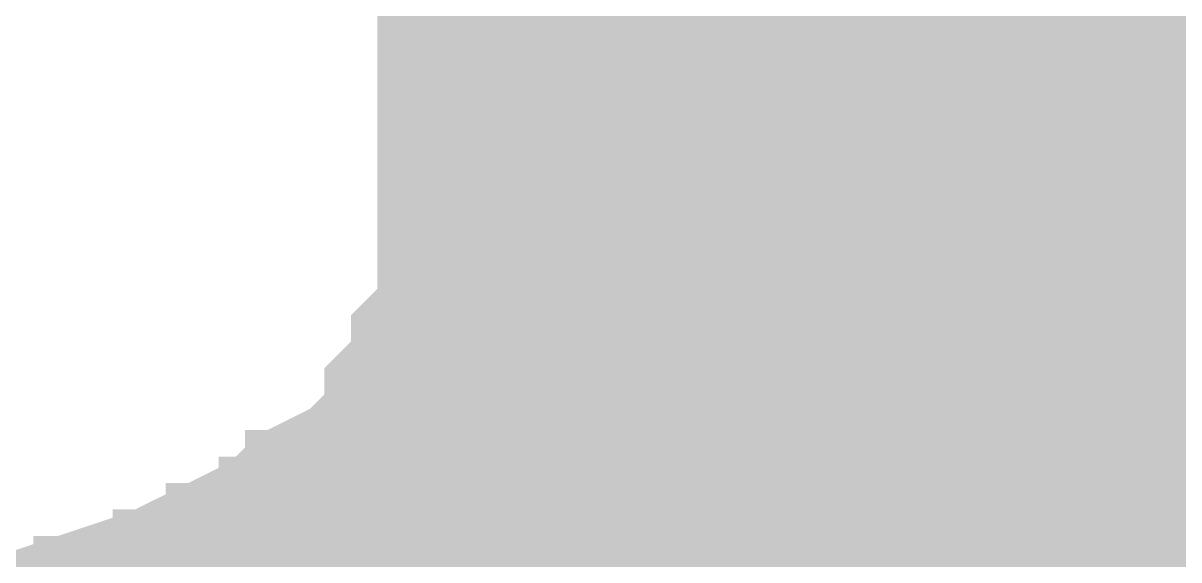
# Model space of a CAD drawing. Extents: x -0.1 to 65.1, y -1.2 to 30.1.
# Drawn here: x 27.1096 to 27.6088, y 5.3763 to 5.6083 of the extents above; entities that cross this region are included whole.
import ezdxf

# ---------------------------------------------------------------- set-up
doc = ezdxf.new("R2010")
doc.units = 0
doc.header["$MEASUREMENT"] = 0
doc.layers.get('0').update_dxf_attribs({"linetype": 'CONTINUOUS'})
doc.layers.add('2D_LINE_126', color=7, linetype='CONTINUOUS')

# ---------------------------------------------------------------- blocks, each defined once
blk = doc.blocks.new('DRAWING_63')
at = {"layer": '2D_LINE_126', "const_width": 0.0254}
for points in [[(-3.07467, -2.13741), (-3.07467, -2.12598), (-3.07467, -2.11455), (-3.07467, -2.10312), (-3.07467, -2.09169), (-3.07467, -2.08026), (-3.07467, -2.06883), (-3.07467, -2.0574), (-3.07467, -2.04597), (-3.07467, -2.03454), (-3.07467, -2.02311), (-3.07467, -2.01168), (-3.07467, -2.00025), (-3.07467, -1.98882), (-3.07467, -1.97739), (-3.07467, -1.96596), (-3.07467, -1.95453), (-3.07467, -1.9431), (-3.07467, -1.93167), (-3.07467, -1.92024), (-3.07467, -1.90881), (-3.07467, -1.89738), (-3.07467, -1.88595), (-3.07467, -1.87452)], [(-3.06324, -2.13741), (-3.06324, -2.12598), (-3.06324, -2.11455), (-3.06324, -2.10312), (-3.06324, -2.09169), (-3.06324, -2.08026), (-3.06324, -2.06883), (-3.06324, -2.0574), (-3.06324, -2.04597), (-3.06324, -2.03454), (-3.06324, -2.02311), (-3.06324, -2.01168), (-3.06324, -2.00025), (-3.06324, -1.98882), (-3.06324, -1.97739), (-3.06324, -1.96596), (-3.06324, -1.95453), (-3.06324, -1.9431), (-3.06324, -1.93167), (-3.06324, -1.92024), (-3.06324, -1.90881), (-3.06324, -1.89738), (-3.06324, -1.88595), (-3.06324, -1.87452)], [(-3.05181, -2.13741), (-3.05181, -2.12598), (-3.05181, -2.11455), (-3.05181, -2.10312), (-3.05181, -2.09169), (-3.05181, -2.08026), (-3.05181, -2.06883), (-3.05181, -2.0574), (-3.05181, -2.04597), (-3.05181, -2.03454), (-3.05181, -2.02311), (-3.05181, -2.01168), (-3.05181, -2.00025), (-3.05181, -1.98882), (-3.05181, -1.97739), (-3.05181, -1.96596), (-3.05181, -1.95453), (-3.05181, -1.9431), (-3.05181, -1.93167), (-3.05181, -1.92024), (-3.05181, -1.90881), (-3.05181, -1.89738), (-3.05181, -1.88595), (-3.05181, -1.87452)], [(-3.04038, -2.13741), (-3.04038, -2.12598), (-3.04038, -2.11455), (-3.04038, -2.10312), (-3.04038, -2.09169), (-3.04038, -2.08026), (-3.04038, -2.06883), (-3.04038, -2.0574), (-3.04038, -2.04597), (-3.04038, -2.03454), (-3.04038, -2.02311), (-3.04038, -2.01168), (-3.04038, -2.00025), (-3.04038, -1.98882), (-3.04038, -1.97739), (-3.04038, -1.96596), (-3.04038, -1.95453), (-3.04038, -1.9431), (-3.04038, -1.93167), (-3.04038, -1.92024), (-3.04038, -1.90881), (-3.04038, -1.89738), (-3.04038, -1.88595), (-3.04038, -1.87452)], [(-3.02895, -2.13741), (-3.02895, -2.12598), (-3.02895, -2.11455), (-3.02895, -2.10312), (-3.02895, -2.09169), (-3.02895, -2.08026), (-3.02895, -2.06883), (-3.02895, -2.0574), (-3.02895, -2.04597), (-3.02895, -2.03454), (-3.02895, -2.02311), (-3.02895, -2.01168), (-3.02895, -2.00025), (-3.02895, -1.98882), (-3.02895, -1.97739), (-3.02895, -1.96596), (-3.02895, -1.95453), (-3.02895, -1.9431), (-3.02895, -1.93167), (-3.02895, -1.92024), (-3.02895, -1.90881), (-3.02895, -1.89738), (-3.02895, -1.88595), (-3.02895, -1.87452)], [(-3.01752, -2.13741), (-3.01752, -2.12598), (-3.01752, -2.11455), (-3.01752, -2.10312), (-3.01752, -2.09169), (-3.01752, -2.08026), (-3.01752, -2.06883), (-3.01752, -2.0574), (-3.01752, -2.04597), (-3.01752, -2.03454), (-3.01752, -2.02311), (-3.01752, -2.01168), (-3.01752, -2.00025), (-3.01752, -1.98882), (-3.01752, -1.97739), (-3.01752, -1.96596), (-3.01752, -1.95453), (-3.01752, -1.9431), (-3.01752, -1.93167), (-3.01752, -1.92024), (-3.01752, -1.90881), (-3.01752, -1.89738), (-3.01752, -1.88595), (-3.01752, -1.87452)], [(-3.00609, -2.13741), (-3.00609, -2.12598), (-3.00609, -2.11455), (-3.00609, -2.10312), (-3.00609, -2.09169), (-3.00609, -2.08026), (-3.00609, -2.06883), (-3.00609, -2.0574), (-3.00609, -2.04597), (-3.00609, -2.03454), (-3.00609, -2.02311), (-3.00609, -2.01168), (-3.00609, -2.00025), (-3.00609, -1.98882), (-3.00609, -1.97739), (-3.00609, -1.96596), (-3.00609, -1.95453), (-3.00609, -1.9431), (-3.00609, -1.93167), (-3.00609, -1.92024), (-3.00609, -1.90881), (-3.00609, -1.89738), (-3.00609, -1.88595), (-3.00609, -1.87452)], [(-2.99466, -2.13741), (-2.99466, -2.12598), (-2.99466, -2.11455), (-2.99466, -2.10312), (-2.99466, -2.09169), (-2.99466, -2.08026), (-2.99466, -2.06883), (-2.99466, -2.0574), (-2.99466, -2.04597), (-2.99466, -2.03454), (-2.99466, -2.02311), (-2.99466, -2.01168), (-2.99466, -2.00025), (-2.99466, -1.98882), (-2.99466, -1.97739), (-2.99466, -1.96596), (-2.99466, -1.95453), (-2.99466, -1.9431), (-2.99466, -1.93167), (-2.99466, -1.92024), (-2.99466, -1.90881), (-2.99466, -1.89738), (-2.99466, -1.88595), (-2.99466, -1.87452)], [(-2.98323, -2.13741), (-2.98323, -2.12598), (-2.98323, -2.11455), (-2.98323, -2.10312), (-2.98323, -2.09169), (-2.98323, -2.08026), (-2.98323, -2.06883), (-2.98323, -2.0574), (-2.98323, -2.04597), (-2.98323, -2.03454), (-2.98323, -2.02311), (-2.98323, -2.01168), (-2.98323, -2.00025), (-2.98323, -1.98882), (-2.98323, -1.97739), (-2.98323, -1.96596), (-2.98323, -1.95453), (-2.98323, -1.9431), (-2.98323, -1.93167), (-2.98323, -1.92024), (-2.98323, -1.90881), (-2.98323, -1.89738), (-2.98323, -1.88595), (-2.98323, -1.87452)], [(-2.9718, -2.13741), (-2.9718, -2.12598), (-2.9718, -2.11455), (-2.9718, -2.10312), (-2.9718, -2.09169), (-2.9718, -2.08026), (-2.9718, -2.06883), (-2.9718, -2.0574), (-2.9718, -2.04597), (-2.9718, -2.03454), (-2.9718, -2.02311), (-2.9718, -2.01168), (-2.9718, -2.00025), (-2.9718, -1.98882), (-2.9718, -1.97739), (-2.9718, -1.96596), (-2.9718, -1.95453), (-2.9718, -1.9431), (-2.9718, -1.93167), (-2.9718, -1.92024), (-2.9718, -1.90881), (-2.9718, -1.89738), (-2.9718, -1.88595), (-2.9718, -1.87452)], [(-2.96037, -2.13741), (-2.96037, -2.12598), (-2.96037, -2.11455), (-2.96037, -2.10312), (-2.96037, -2.09169), (-2.96037, -2.08026), (-2.96037, -2.06883), (-2.96037, -2.0574), (-2.96037, -2.04597), (-2.96037, -2.03454), (-2.96037, -2.02311), (-2.96037, -2.01168), (-2.96037, -2.00025), (-2.96037, -1.98882), (-2.96037, -1.97739), (-2.96037, -1.96596), (-2.96037, -1.95453), (-2.96037, -1.9431), (-2.96037, -1.93167), (-2.96037, -1.92024), (-2.96037, -1.90881), (-2.96037, -1.89738), (-2.96037, -1.88595), (-2.96037, -1.87452)], [(-2.94894, -2.13741), (-2.94894, -2.12598), (-2.94894, -2.11455), (-2.94894, -2.10312), (-2.94894, -2.09169), (-2.94894, -2.08026), (-2.94894, -2.06883), (-2.94894, -2.0574), (-2.94894, -2.04597), (-2.94894, -2.03454), (-2.94894, -2.02311), (-2.94894, -2.01168), (-2.94894, -2.00025), (-2.94894, -1.98882), (-2.94894, -1.97739), (-2.94894, -1.96596), (-2.94894, -1.95453), (-2.94894, -1.9431), (-2.94894, -1.93167), (-2.94894, -1.92024), (-2.94894, -1.90881), (-2.94894, -1.89738), (-2.94894, -1.88595), (-2.94894, -1.87452)], [(-2.93751, -2.13741), (-2.93751, -2.12598), (-2.93751, -2.11455), (-2.93751, -2.10312), (-2.93751, -2.09169), (-2.93751, -2.08026), (-2.93751, -2.06883), (-2.93751, -2.0574), (-2.93751, -2.04597), (-2.93751, -2.03454), (-2.93751, -2.02311), (-2.93751, -2.01168), (-2.93751, -2.00025), (-2.93751, -1.98882), (-2.93751, -1.97739), (-2.93751, -1.96596), (-2.93751, -1.95453), (-2.93751, -1.9431), (-2.93751, -1.93167), (-2.93751, -1.92024), (-2.93751, -1.90881), (-2.93751, -1.89738), (-2.93751, -1.88595), (-2.93751, -1.87452)], [(-2.92608, -2.13741), (-2.92608, -2.12598), (-2.92608, -2.11455), (-2.92608, -2.10312), (-2.92608, -2.09169), (-2.92608, -2.08026), (-2.92608, -2.06883), (-2.92608, -2.0574), (-2.92608, -2.04597), (-2.92608, -2.03454), (-2.92608, -2.02311), (-2.92608, -2.01168), (-2.92608, -2.00025), (-2.92608, -1.98882), (-2.92608, -1.97739), (-2.92608, -1.96596), (-2.92608, -1.95453), (-2.92608, -1.9431), (-2.92608, -1.93167), (-2.92608, -1.92024), (-2.92608, -1.90881), (-2.92608, -1.89738), (-2.92608, -1.88595), (-2.92608, -1.87452)], [(-2.91465, -2.13741), (-2.91465, -2.12598), (-2.91465, -2.11455), (-2.91465, -2.10312), (-2.91465, -2.09169), (-2.91465, -2.08026), (-2.91465, -2.06883), (-2.91465, -2.0574), (-2.91465, -2.04597), (-2.91465, -2.03454), (-2.91465, -2.02311), (-2.91465, -2.01168), (-2.91465, -2.00025), (-2.91465, -1.98882), (-2.91465, -1.97739), (-2.91465, -1.96596), (-2.91465, -1.95453), (-2.91465, -1.9431), (-2.91465, -1.93167), (-2.91465, -1.92024), (-2.91465, -1.90881), (-2.91465, -1.89738), (-2.91465, -1.88595), (-2.91465, -1.87452)], [(-2.90322, -2.13741), (-2.90322, -2.12598), (-2.90322, -2.11455), (-2.90322, -2.10312), (-2.90322, -2.09169), (-2.90322, -2.08026), (-2.90322, -2.06883), (-2.90322, -2.0574), (-2.90322, -2.04597), (-2.90322, -2.03454), (-2.90322, -2.02311), (-2.90322, -2.01168), (-2.90322, -2.00025), (-2.90322, -1.98882), (-2.90322, -1.97739), (-2.90322, -1.96596), (-2.90322, -1.95453), (-2.90322, -1.9431), (-2.90322, -1.93167), (-2.90322, -1.92024), (-2.90322, -1.90881), (-2.90322, -1.89738), (-2.90322, -1.88595), (-2.90322, -1.87452)], [(-2.89179, -2.13741), (-2.89179, -2.12598), (-2.89179, -2.11455), (-2.89179, -2.10312), (-2.89179, -2.09169), (-2.89179, -2.08026), (-2.89179, -2.06883), (-2.89179, -2.0574), (-2.89179, -2.04597), (-2.89179, -2.03454), (-2.89179, -2.02311), (-2.89179, -2.01168), (-2.89179, -2.00025), (-2.89179, -1.98882), (-2.89179, -1.97739), (-2.89179, -1.96596), (-2.89179, -1.95453), (-2.89179, -1.9431), (-2.89179, -1.93167), (-2.89179, -1.92024), (-2.89179, -1.90881), (-2.89179, -1.89738), (-2.89179, -1.88595), (-2.89179, -1.87452)], [(-2.88036, -2.13741), (-2.88036, -2.12598), (-2.88036, -2.11455), (-2.88036, -2.10312), (-2.88036, -2.09169), (-2.88036, -2.08026), (-2.88036, -2.06883), (-2.88036, -2.0574), (-2.88036, -2.04597), (-2.88036, -2.03454), (-2.88036, -2.02311), (-2.88036, -2.01168), (-2.88036, -2.00025), (-2.88036, -1.98882), (-2.88036, -1.97739), (-2.88036, -1.96596), (-2.88036, -1.95453), (-2.88036, -1.9431), (-2.88036, -1.93167), (-2.88036, -1.92024), (-2.88036, -1.90881), (-2.88036, -1.89738), (-2.88036, -1.88595), (-2.88036, -1.87452)], [(-2.86893, -2.13741), (-2.86893, -2.12598), (-2.86893, -2.11455), (-2.86893, -2.10312), (-2.86893, -2.09169), (-2.86893, -2.08026), (-2.86893, -2.06883), (-2.86893, -2.0574), (-2.86893, -2.04597), (-2.86893, -2.03454), (-2.86893, -2.02311), (-2.86893, -2.01168), (-2.86893, -2.00025), (-2.86893, -1.98882), (-2.86893, -1.97739), (-2.86893, -1.96596), (-2.86893, -1.95453), (-2.86893, -1.9431), (-2.86893, -1.93167), (-2.86893, -1.92024), (-2.86893, -1.90881), (-2.86893, -1.89738), (-2.86893, -1.88595), (-2.86893, -1.87452)], [(-2.8575, -2.13741), (-2.8575, -2.12598), (-2.8575, -2.11455), (-2.8575, -2.10312), (-2.8575, -2.09169), (-2.8575, -2.08026), (-2.8575, -2.06883), (-2.8575, -2.0574), (-2.8575, -2.04597), (-2.8575, -2.03454), (-2.8575, -2.02311), (-2.8575, -2.01168), (-2.8575, -2.00025), (-2.8575, -1.98882), (-2.8575, -1.97739), (-2.8575, -1.96596), (-2.8575, -1.95453), (-2.8575, -1.9431), (-2.8575, -1.93167), (-2.8575, -1.92024), (-2.8575, -1.90881), (-2.8575, -1.89738), (-2.8575, -1.88595), (-2.8575, -1.87452)], [(-2.84607, -2.13741), (-2.84607, -2.12598), (-2.84607, -2.11455), (-2.84607, -2.10312), (-2.84607, -2.09169), (-2.84607, -2.08026), (-2.84607, -2.06883), (-2.84607, -2.0574), (-2.84607, -2.04597), (-2.84607, -2.03454), (-2.84607, -2.02311), (-2.84607, -2.01168), (-2.84607, -2.00025), (-2.84607, -1.98882), (-2.84607, -1.97739), (-2.84607, -1.96596), (-2.84607, -1.95453), (-2.84607, -1.9431), (-2.84607, -1.93167), (-2.84607, -1.92024), (-2.84607, -1.90881), (-2.84607, -1.89738), (-2.84607, -1.88595), (-2.84607, -1.87452)], [(-2.83464, -2.13741), (-2.83464, -2.12598), (-2.83464, -2.11455), (-2.83464, -2.10312), (-2.83464, -2.09169), (-2.83464, -2.08026), (-2.83464, -2.06883), (-2.83464, -2.0574), (-2.83464, -2.04597), (-2.83464, -2.03454), (-2.83464, -2.02311), (-2.83464, -2.01168), (-2.83464, -2.00025), (-2.83464, -1.98882), (-2.83464, -1.97739), (-2.83464, -1.96596), (-2.83464, -1.95453), (-2.83464, -1.9431), (-2.83464, -1.93167), (-2.83464, -1.92024), (-2.83464, -1.90881), (-2.83464, -1.89738), (-2.83464, -1.88595), (-2.83464, -1.87452)], [(-2.82321, -2.13741), (-2.82321, -2.12598), (-2.82321, -2.11455), (-2.82321, -2.10312), (-2.82321, -2.09169), (-2.82321, -2.08026), (-2.82321, -2.06883), (-2.82321, -2.0574), (-2.82321, -2.04597), (-2.82321, -2.03454), (-2.82321, -2.02311), (-2.82321, -2.01168), (-2.82321, -2.00025), (-2.82321, -1.98882), (-2.82321, -1.97739), (-2.82321, -1.96596), (-2.82321, -1.95453), (-2.82321, -1.9431), (-2.82321, -1.93167), (-2.82321, -1.92024), (-2.82321, -1.90881), (-2.82321, -1.89738), (-2.82321, -1.88595), (-2.82321, -1.87452)], [(-2.80035, -2.13741), (-2.80035, -2.12598), (-2.80035, -2.11455), (-2.80035, -2.10312), (-2.80035, -2.09169), (-2.80035, -2.08026), (-2.80035, -2.06883), (-2.80035, -2.0574), (-2.80035, -2.04597), (-2.80035, -2.03454), (-2.80035, -2.02311), (-2.80035, -2.01168), (-2.80035, -2.00025), (-2.80035, -1.98882), (-2.80035, -1.97739), (-2.80035, -1.96596), (-2.80035, -1.95453), (-2.80035, -1.9431), (-2.80035, -1.93167), (-2.80035, -1.92024), (-2.80035, -1.90881), (-2.80035, -1.89738), (-2.80035, -1.88595), (-2.80035, -1.87452)], [(-2.78892, -2.13741), (-2.78892, -2.12598), (-2.78892, -2.11455), (-2.78892, -2.10312), (-2.78892, -2.09169), (-2.78892, -2.08026), (-2.78892, -2.06883), (-2.78892, -2.0574), (-2.78892, -2.04597), (-2.78892, -2.03454), (-2.78892, -2.02311), (-2.78892, -2.01168), (-2.78892, -2.00025), (-2.78892, -1.98882), (-2.78892, -1.97739), (-2.78892, -1.96596), (-2.78892, -1.95453), (-2.78892, -1.9431), (-2.78892, -1.93167), (-2.78892, -1.92024), (-2.78892, -1.90881), (-2.78892, -1.89738), (-2.78892, -1.88595), (-2.78892, -1.87452)], [(-2.77749, -2.13741), (-2.77749, -2.12598), (-2.77749, -2.11455), (-2.77749, -2.10312), (-2.77749, -2.09169), (-2.77749, -2.08026), (-2.77749, -2.06883), (-2.77749, -2.0574), (-2.77749, -2.04597), (-2.77749, -2.03454), (-2.77749, -2.02311), (-2.77749, -2.01168), (-2.77749, -2.00025), (-2.77749, -1.98882), (-2.77749, -1.97739), (-2.77749, -1.96596), (-2.77749, -1.95453), (-2.77749, -1.9431), (-2.77749, -1.93167), (-2.77749, -1.92024), (-2.77749, -1.90881), (-2.77749, -1.89738), (-2.77749, -1.88595), (-2.77749, -1.87452)], [(-2.76606, -2.13741), (-2.76606, -2.12598), (-2.76606, -2.11455), (-2.76606, -2.10312), (-2.76606, -2.09169), (-2.76606, -2.08026), (-2.76606, -2.06883), (-2.76606, -2.0574), (-2.76606, -2.04597), (-2.76606, -2.03454), (-2.76606, -2.02311), (-2.76606, -2.01168), (-2.76606, -2.00025), (-2.76606, -1.98882), (-2.76606, -1.97739), (-2.76606, -1.96596), (-2.76606, -1.95453), (-2.76606, -1.9431), (-2.76606, -1.93167), (-2.76606, -1.92024), (-2.76606, -1.90881), (-2.76606, -1.89738), (-2.76606, -1.88595), (-2.76606, -1.87452)], [(-2.7432, -2.13741), (-2.7432, -2.12598), (-2.7432, -2.11455), (-2.7432, -2.10312), (-2.7432, -2.09169), (-2.7432, -2.08026), (-2.7432, -2.06883), (-2.7432, -2.0574), (-2.7432, -2.04597), (-2.7432, -2.03454), (-2.7432, -2.02311), (-2.7432, -2.01168), (-2.7432, -2.00025), (-2.7432, -1.98882), (-2.7432, -1.97739), (-2.7432, -1.96596), (-2.7432, -1.95453), (-2.7432, -1.9431), (-2.7432, -1.93167), (-2.7432, -1.92024), (-2.7432, -1.90881), (-2.7432, -1.89738), (-2.7432, -1.88595), (-2.7432, -1.87452)], [(-2.73177, -2.13741), (-2.73177, -2.12598), (-2.73177, -2.11455), (-2.73177, -2.10312), (-2.73177, -2.09169), (-2.73177, -2.08026), (-2.73177, -2.06883), (-2.73177, -2.0574), (-2.73177, -2.04597), (-2.73177, -2.03454), (-2.73177, -2.02311), (-2.73177, -2.01168), (-2.73177, -2.00025), (-2.73177, -1.98882), (-2.73177, -1.97739), (-2.73177, -1.96596), (-2.73177, -1.95453), (-2.73177, -1.9431), (-2.73177, -1.93167), (-2.73177, -1.92024), (-2.73177, -1.90881), (-2.73177, -1.89738), (-2.73177, -1.88595), (-2.73177, -1.87452)], [(-2.72034, -1.88595), (-2.73177, -1.88595), (-2.7432, -1.88595), (-2.75463, -1.88595), (-2.75463, -1.87452)], [(-2.72034, -1.89738), (-2.73177, -1.89738), (-2.7432, -1.89738), (-2.75463, -1.89738), (-2.75463, -1.88595), (-2.76606, -1.88595), (-2.77749, -1.88595), (-2.78892, -1.88595), (-2.80035, -1.88595), (-2.81178, -1.88595), (-2.81178, -1.87452)], [(-2.72034, -1.90881), (-2.73177, -1.90881), (-2.7432, -1.90881), (-2.75463, -1.90881), (-2.75463, -1.89738), (-2.76606, -1.89738), (-2.77749, -1.89738), (-2.78892, -1.89738), (-2.80035, -1.89738), (-2.81178, -1.89738), (-2.81178, -1.88595), (-2.82321, -1.88595), (-2.83464, -1.88595), (-2.84607, -1.88595), (-2.8575, -1.88595), (-2.86893, -1.88595), (-2.88036, -1.88595), (-2.89179, -1.88595), (-2.90322, -1.88595), (-2.91465, -1.88595), (-2.92608, -1.88595), (-2.93751, -1.88595), (-2.94894, -1.88595), (-2.96037, -1.88595), (-2.9718, -1.88595), (-2.98323, -1.88595), (-2.99466, -1.88595), (-3.00609, -1.88595), (-3.01752, -1.88595), (-3.02895, -1.88595), (-3.04038, -1.88595), (-3.05181, -1.88595), (-3.06324, -1.88595), (-3.07467, -1.88595)], [(-2.72034, -1.92024), (-2.73177, -1.92024), (-2.7432, -1.92024), (-2.75463, -1.92024), (-2.75463, -1.90881), (-2.76606, -1.90881), (-2.77749, -1.90881), (-2.78892, -1.90881), (-2.80035, -1.90881), (-2.81178, -1.90881), (-2.81178, -1.89738), (-2.82321, -1.89738), (-2.83464, -1.89738), (-2.84607, -1.89738), (-2.8575, -1.89738), (-2.86893, -1.89738), (-2.88036, -1.89738), (-2.89179, -1.89738), (-2.90322, -1.89738), (-2.91465, -1.89738), (-2.92608, -1.89738), (-2.93751, -1.89738), (-2.94894, -1.89738), (-2.96037, -1.89738), (-2.9718, -1.89738), (-2.98323, -1.89738), (-2.99466, -1.89738), (-3.00609, -1.89738), (-3.01752, -1.89738), (-3.02895, -1.89738), (-3.04038, -1.89738), (-3.05181, -1.89738), (-3.06324, -1.89738), (-3.07467, -1.89738)], [(-2.72034, -1.93167), (-2.73177, -1.93167), (-2.7432, -1.93167), (-2.75463, -1.93167), (-2.75463, -1.92024), (-2.76606, -1.92024), (-2.77749, -1.92024), (-2.78892, -1.92024), (-2.80035, -1.92024), (-2.81178, -1.92024), (-2.81178, -1.90881), (-2.82321, -1.90881), (-2.83464, -1.90881), (-2.84607, -1.90881), (-2.8575, -1.90881), (-2.86893, -1.90881), (-2.88036, -1.90881), (-2.89179, -1.90881), (-2.90322, -1.90881), (-2.91465, -1.90881), (-2.92608, -1.90881), (-2.93751, -1.90881), (-2.94894, -1.90881), (-2.96037, -1.90881), (-2.9718, -1.90881), (-2.98323, -1.90881), (-2.99466, -1.90881), (-3.00609, -1.90881), (-3.01752, -1.90881), (-3.02895, -1.90881), (-3.04038, -1.90881), (-3.05181, -1.90881), (-3.06324, -1.90881), (-3.07467, -1.90881)], [(-2.72034, -1.9431), (-2.73177, -1.9431), (-2.7432, -1.9431), (-2.75463, -1.9431), (-2.75463, -1.93167), (-2.76606, -1.93167), (-2.77749, -1.93167), (-2.78892, -1.93167), (-2.80035, -1.93167), (-2.81178, -1.93167), (-2.81178, -1.92024), (-2.82321, -1.92024), (-2.83464, -1.92024), (-2.84607, -1.92024), (-2.8575, -1.92024), (-2.86893, -1.92024), (-2.88036, -1.92024), (-2.89179, -1.92024), (-2.90322, -1.92024), (-2.91465, -1.92024), (-2.92608, -1.92024), (-2.93751, -1.92024), (-2.94894, -1.92024), (-2.96037, -1.92024), (-2.9718, -1.92024), (-2.98323, -1.92024), (-2.99466, -1.92024), (-3.00609, -1.92024), (-3.01752, -1.92024), (-3.02895, -1.92024), (-3.04038, -1.92024), (-3.05181, -1.92024), (-3.06324, -1.92024), (-3.07467, -1.92024)], [(-2.72034, -1.95453), (-2.73177, -1.95453), (-2.7432, -1.95453), (-2.75463, -1.95453), (-2.75463, -1.9431), (-2.76606, -1.9431), (-2.77749, -1.9431), (-2.78892, -1.9431), (-2.80035, -1.9431), (-2.81178, -1.9431), (-2.81178, -1.93167), (-2.82321, -1.93167), (-2.83464, -1.93167), (-2.84607, -1.93167), (-2.8575, -1.93167), (-2.86893, -1.93167), (-2.88036, -1.93167), (-2.89179, -1.93167), (-2.90322, -1.93167), (-2.91465, -1.93167), (-2.92608, -1.93167), (-2.93751, -1.93167), (-2.94894, -1.93167), (-2.96037, -1.93167), (-2.9718, -1.93167), (-2.98323, -1.93167), (-2.99466, -1.93167), (-3.00609, -1.93167), (-3.01752, -1.93167), (-3.02895, -1.93167), (-3.04038, -1.93167), (-3.05181, -1.93167), (-3.06324, -1.93167), (-3.07467, -1.93167)], [(-2.72034, -1.96596), (-2.73177, -1.96596), (-2.7432, -1.96596), (-2.75463, -1.96596), (-2.75463, -1.95453), (-2.76606, -1.95453), (-2.77749, -1.95453), (-2.78892, -1.95453), (-2.80035, -1.95453), (-2.81178, -1.95453), (-2.81178, -1.9431), (-2.82321, -1.9431), (-2.83464, -1.9431), (-2.84607, -1.9431), (-2.8575, -1.9431), (-2.86893, -1.9431), (-2.88036, -1.9431), (-2.89179, -1.9431), (-2.90322, -1.9431), (-2.91465, -1.9431), (-2.92608, -1.9431), (-2.93751, -1.9431), (-2.94894, -1.9431), (-2.96037, -1.9431), (-2.9718, -1.9431), (-2.98323, -1.9431), (-2.99466, -1.9431), (-3.00609, -1.9431), (-3.01752, -1.9431), (-3.02895, -1.9431), (-3.04038, -1.9431), (-3.05181, -1.9431), (-3.06324, -1.9431), (-3.07467, -1.9431)], [(-2.72034, -1.97739), (-2.73177, -1.97739), (-2.7432, -1.97739), (-2.75463, -1.97739), (-2.75463, -1.96596), (-2.76606, -1.96596), (-2.77749, -1.96596), (-2.78892, -1.96596), (-2.80035, -1.96596), (-2.81178, -1.96596), (-2.81178, -1.95453), (-2.82321, -1.95453), (-2.83464, -1.95453), (-2.84607, -1.95453), (-2.8575, -1.95453), (-2.86893, -1.95453), (-2.88036, -1.95453), (-2.89179, -1.95453), (-2.90322, -1.95453), (-2.91465, -1.95453), (-2.92608, -1.95453), (-2.93751, -1.95453), (-2.94894, -1.95453), (-2.96037, -1.95453), (-2.9718, -1.95453), (-2.98323, -1.95453), (-2.99466, -1.95453), (-3.00609, -1.95453), (-3.01752, -1.95453), (-3.02895, -1.95453), (-3.04038, -1.95453), (-3.05181, -1.95453), (-3.06324, -1.95453), (-3.07467, -1.95453)], [(-2.72034, -1.98882), (-2.73177, -1.98882), (-2.7432, -1.98882), (-2.75463, -1.98882), (-2.75463, -1.97739), (-2.76606, -1.97739), (-2.77749, -1.97739), (-2.78892, -1.97739), (-2.80035, -1.97739), (-2.81178, -1.97739), (-2.81178, -1.96596), (-2.82321, -1.96596), (-2.83464, -1.96596), (-2.84607, -1.96596), (-2.8575, -1.96596), (-2.86893, -1.96596), (-2.88036, -1.96596), (-2.89179, -1.96596), (-2.90322, -1.96596), (-2.91465, -1.96596), (-2.92608, -1.96596), (-2.93751, -1.96596), (-2.94894, -1.96596), (-2.96037, -1.96596), (-2.9718, -1.96596), (-2.98323, -1.96596), (-2.99466, -1.96596), (-3.00609, -1.96596), (-3.01752, -1.96596), (-3.02895, -1.96596), (-3.04038, -1.96596), (-3.05181, -1.96596), (-3.06324, -1.96596), (-3.07467, -1.96596)], [(-2.72034, -2.00025), (-2.73177, -2.00025), (-2.7432, -2.00025), (-2.75463, -2.00025), (-2.75463, -1.98882), (-2.76606, -1.98882), (-2.77749, -1.98882), (-2.78892, -1.98882), (-2.80035, -1.98882), (-2.81178, -1.98882), (-2.81178, -1.97739), (-2.82321, -1.97739), (-2.83464, -1.97739), (-2.84607, -1.97739), (-2.8575, -1.97739), (-2.86893, -1.97739), (-2.88036, -1.97739), (-2.89179, -1.97739), (-2.90322, -1.97739), (-2.91465, -1.97739), (-2.92608, -1.97739), (-2.93751, -1.97739), (-2.94894, -1.97739), (-2.96037, -1.97739), (-2.9718, -1.97739), (-2.98323, -1.97739), (-2.99466, -1.97739), (-3.00609, -1.97739), (-3.01752, -1.97739), (-3.02895, -1.97739), (-3.04038, -1.97739), (-3.05181, -1.97739), (-3.06324, -1.97739), (-3.07467, -1.97739)], [(-2.72034, -2.01168), (-2.73177, -2.01168), (-2.7432, -2.01168), (-2.75463, -2.01168), (-2.75463, -2.00025), (-2.76606, -2.00025), (-2.77749, -2.00025), (-2.78892, -2.00025), (-2.80035, -2.00025), (-2.81178, -2.00025), (-2.81178, -1.98882), (-2.82321, -1.98882), (-2.83464, -1.98882), (-2.84607, -1.98882), (-2.8575, -1.98882), (-2.86893, -1.98882), (-2.88036, -1.98882), (-2.89179, -1.98882), (-2.90322, -1.98882), (-2.91465, -1.98882), (-2.92608, -1.98882), (-2.93751, -1.98882), (-2.94894, -1.98882), (-2.96037, -1.98882), (-2.9718, -1.98882), (-2.98323, -1.98882), (-2.99466, -1.98882), (-3.00609, -1.98882), (-3.01752, -1.98882), (-3.02895, -1.98882), (-3.04038, -1.98882), (-3.05181, -1.98882), (-3.06324, -1.98882), (-3.07467, -1.98882)], [(-2.72034, -2.02311), (-2.73177, -2.02311), (-2.7432, -2.02311), (-2.75463, -2.02311), (-2.75463, -2.01168), (-2.76606, -2.01168), (-2.77749, -2.01168), (-2.78892, -2.01168), (-2.80035, -2.01168), (-2.81178, -2.01168), (-2.81178, -2.00025), (-2.82321, -2.00025), (-2.83464, -2.00025), (-2.84607, -2.00025), (-2.8575, -2.00025), (-2.86893, -2.00025), (-2.88036, -2.00025), (-2.89179, -2.00025), (-2.90322, -2.00025), (-2.91465, -2.00025), (-2.92608, -2.00025), (-2.93751, -2.00025), (-2.94894, -2.00025), (-2.96037, -2.00025), (-2.9718, -2.00025), (-2.98323, -2.00025), (-2.99466, -2.00025), (-3.00609, -2.00025), (-3.01752, -2.00025), (-3.02895, -2.00025), (-3.04038, -2.00025), (-3.05181, -2.00025), (-3.06324, -2.00025), (-3.07467, -2.00025)], [(-3.10896, -2.13741), (-3.10896, -2.12598), (-3.10896, -2.11455), (-3.10896, -2.10312), (-3.10896, -2.09169), (-3.10896, -2.08026), (-3.10896, -2.06883), (-3.09753, -2.0574), (-3.09753, -2.04597), (-3.0861, -2.03454), (-3.0861, -2.02311), (-3.07467, -2.01168), (-3.06324, -2.01168), (-3.05181, -2.01168), (-3.04038, -2.01168), (-3.02895, -2.01168), (-3.01752, -2.01168), (-3.00609, -2.01168), (-2.99466, -2.01168), (-2.98323, -2.01168), (-2.9718, -2.01168), (-2.96037, -2.01168), (-2.94894, -2.01168), (-2.93751, -2.01168), (-2.92608, -2.01168), (-2.91465, -2.01168), (-2.90322, -2.01168), (-2.89179, -2.01168), (-2.88036, -2.01168), (-2.86893, -2.01168), (-2.8575, -2.01168), (-2.84607, -2.01168), (-2.83464, -2.01168), (-2.82321, -2.01168), (-2.81178, -2.01168), (-2.81178, -2.02311), (-2.80035, -2.02311), (-2.78892, -2.02311), (-2.77749, -2.02311), (-2.76606, -2.02311), (-2.75463, -2.02311), (-2.75463, -2.03454), (-2.7432, -2.03454), (-2.73177, -2.03454), (-2.72034, -2.03454)], [(-2.72034, -2.04597), (-2.73177, -2.04597), (-2.7432, -2.04597), (-2.75463, -2.04597), (-2.75463, -2.03454), (-2.76606, -2.03454), (-2.77749, -2.03454), (-2.78892, -2.03454), (-2.80035, -2.03454), (-2.81178, -2.03454), (-2.81178, -2.02311), (-2.82321, -2.02311), (-2.83464, -2.02311), (-2.84607, -2.02311), (-2.8575, -2.02311), (-2.86893, -2.02311), (-2.88036, -2.02311), (-2.89179, -2.02311), (-2.90322, -2.02311), (-2.91465, -2.02311), (-2.92608, -2.02311), (-2.93751, -2.02311), (-2.94894, -2.02311), (-2.96037, -2.02311), (-2.9718, -2.02311), (-2.98323, -2.02311), (-2.99466, -2.02311), (-3.00609, -2.02311), (-3.01752, -2.02311), (-3.02895, -2.02311), (-3.04038, -2.02311), (-3.05181, -2.02311), (-3.06324, -2.02311), (-3.07467, -2.02311), (-3.0861, -2.02311)], [(-2.72034, -2.0574), (-2.73177, -2.0574), (-2.7432, -2.0574), (-2.75463, -2.0574), (-2.75463, -2.04597), (-2.76606, -2.04597), (-2.77749, -2.04597), (-2.78892, -2.04597), (-2.80035, -2.04597), (-2.81178, -2.04597), (-2.81178, -2.03454), (-2.82321, -2.03454), (-2.83464, -2.03454), (-2.84607, -2.03454), (-2.8575, -2.03454), (-2.86893, -2.03454), (-2.88036, -2.03454), (-2.89179, -2.03454), (-2.90322, -2.03454), (-2.91465, -2.03454), (-2.92608, -2.03454), (-2.93751, -2.03454), (-2.94894, -2.03454), (-2.96037, -2.03454), (-2.9718, -2.03454), (-2.98323, -2.03454), (-2.99466, -2.03454), (-3.00609, -2.03454), (-3.01752, -2.03454), (-3.02895, -2.03454), (-3.04038, -2.03454), (-3.05181, -2.03454), (-3.06324, -2.03454), (-3.07467, -2.03454), (-3.0861, -2.03454), (-3.0861, -2.04597), (-3.09753, -2.04597)], [(-2.72034, -2.06883), (-2.73177, -2.06883), (-2.7432, -2.06883), (-2.75463, -2.06883), (-2.75463, -2.0574), (-2.76606, -2.0574), (-2.77749, -2.0574), (-2.78892, -2.0574), (-2.80035, -2.0574), (-2.81178, -2.0574), (-2.81178, -2.04597), (-2.82321, -2.04597), (-2.83464, -2.04597), (-2.84607, -2.04597), (-2.8575, -2.04597), (-2.86893, -2.04597), (-2.88036, -2.04597), (-2.89179, -2.04597), (-2.90322, -2.04597), (-2.91465, -2.04597), (-2.92608, -2.04597), (-2.93751, -2.04597), (-2.94894, -2.04597), (-2.96037, -2.04597), (-2.9718, -2.04597), (-2.98323, -2.04597), (-2.99466, -2.04597), (-3.00609, -2.04597), (-3.01752, -2.04597), (-3.02895, -2.04597), (-3.04038, -2.04597), (-3.05181, -2.04597), (-3.06324, -2.04597), (-3.07467, -2.04597), (-3.0861, -2.04597), (-3.0861, -2.0574), (-3.09753, -2.0574), (-3.09753, -2.06883), (-3.10896, -2.06883), (-3.13182, -2.08026), (-3.14325, -2.09169), (-3.16611, -2.10312), (-3.18897, -2.11455), (-3.22326, -2.12598), (-3.25755, -2.13741)], [(-2.72034, -2.08026), (-2.73177, -2.08026), (-2.7432, -2.08026), (-2.75463, -2.08026), (-2.75463, -2.06883), (-2.76606, -2.06883), (-2.77749, -2.06883), (-2.78892, -2.06883), (-2.80035, -2.06883), (-2.81178, -2.06883), (-2.81178, -2.0574), (-2.82321, -2.0574), (-2.83464, -2.0574), (-2.84607, -2.0574), (-2.8575, -2.0574), (-2.86893, -2.0574), (-2.88036, -2.0574), (-2.89179, -2.0574), (-2.90322, -2.0574), (-2.91465, -2.0574), (-2.92608, -2.0574), (-2.93751, -2.0574), (-2.94894, -2.0574), (-2.96037, -2.0574), (-2.9718, -2.0574), (-2.98323, -2.0574), (-2.99466, -2.0574), (-3.00609, -2.0574), (-3.01752, -2.0574), (-3.02895, -2.0574), (-3.04038, -2.0574), (-3.05181, -2.0574), (-3.06324, -2.0574), (-3.07467, -2.0574), (-3.0861, -2.0574), (-3.0861, -2.06883), (-3.09753, -2.06883), (-3.09753, -2.08026), (-3.10896, -2.08026), (-3.12039, -2.08026), (-3.13182, -2.08026), (-3.13182, -2.09169), (-3.14325, -2.09169), (-3.14325, -2.10312), (-3.15468, -2.10312), (-3.16611, -2.10312), (-3.16611, -2.11455), (-3.17754, -2.11455), (-3.18897, -2.11455), (-3.18897, -2.12598), (-3.2004, -2.12598), (-3.21183, -2.12598), (-3.22326, -2.12598), (-3.22326, -2.13741)], [(-2.72034, -2.09169), (-2.73177, -2.09169), (-2.7432, -2.09169), (-2.75463, -2.09169), (-2.75463, -2.08026), (-2.76606, -2.08026), (-2.77749, -2.08026), (-2.78892, -2.08026), (-2.80035, -2.08026), (-2.81178, -2.08026), (-2.81178, -2.06883), (-2.82321, -2.06883), (-2.83464, -2.06883), (-2.84607, -2.06883), (-2.8575, -2.06883), (-2.86893, -2.06883), (-2.88036, -2.06883), (-2.89179, -2.06883), (-2.90322, -2.06883), (-2.91465, -2.06883), (-2.92608, -2.06883), (-2.93751, -2.06883), (-2.94894, -2.06883), (-2.96037, -2.06883), (-2.9718, -2.06883), (-2.98323, -2.06883), (-2.99466, -2.06883), (-3.00609, -2.06883), (-3.01752, -2.06883), (-3.02895, -2.06883), (-3.04038, -2.06883), (-3.05181, -2.06883), (-3.06324, -2.06883), (-3.07467, -2.06883), (-3.0861, -2.06883), (-3.0861, -2.08026), (-3.09753, -2.08026), (-3.09753, -2.09169), (-3.10896, -2.09169), (-3.12039, -2.09169), (-3.13182, -2.09169), (-3.13182, -2.10312), (-3.14325, -2.10312), (-3.14325, -2.11455), (-3.15468, -2.11455), (-3.16611, -2.11455), (-3.16611, -2.12598), (-3.17754, -2.12598), (-3.18897, -2.12598), (-3.18897, -2.13741)], [(-3.12039, -2.13741), (-3.12039, -2.12598), (-3.12039, -2.11455), (-3.12039, -2.10312), (-3.12039, -2.09169), (-3.12039, -2.08026), (-3.12039, -2.06883)], [(-2.72034, -2.10312), (-2.73177, -2.10312), (-2.7432, -2.10312), (-2.75463, -2.10312), (-2.75463, -2.09169), (-2.76606, -2.09169), (-2.77749, -2.09169), (-2.78892, -2.09169), (-2.80035, -2.09169), (-2.81178, -2.09169), (-2.81178, -2.08026), (-2.82321, -2.08026), (-2.83464, -2.08026), (-2.84607, -2.08026), (-2.8575, -2.08026), (-2.86893, -2.08026), (-2.88036, -2.08026), (-2.89179, -2.08026), (-2.90322, -2.08026), (-2.91465, -2.08026), (-2.92608, -2.08026), (-2.93751, -2.08026), (-2.94894, -2.08026), (-2.96037, -2.08026), (-2.9718, -2.08026), (-2.98323, -2.08026), (-2.99466, -2.08026), (-3.00609, -2.08026), (-3.01752, -2.08026), (-3.02895, -2.08026), (-3.04038, -2.08026), (-3.05181, -2.08026), (-3.06324, -2.08026), (-3.07467, -2.08026), (-3.0861, -2.08026), (-3.0861, -2.09169), (-3.09753, -2.09169), (-3.09753, -2.10312), (-3.10896, -2.10312), (-3.12039, -2.10312), (-3.13182, -2.10312), (-3.13182, -2.11455), (-3.14325, -2.11455), (-3.14325, -2.12598), (-3.15468, -2.12598), (-3.16611, -2.12598), (-3.16611, -2.13741)], [(-2.72034, -2.11455), (-2.73177, -2.11455), (-2.7432, -2.11455), (-2.75463, -2.11455), (-2.75463, -2.10312), (-2.76606, -2.10312), (-2.77749, -2.10312), (-2.78892, -2.10312), (-2.80035, -2.10312), (-2.81178, -2.10312), (-2.81178, -2.09169), (-2.82321, -2.09169), (-2.83464, -2.09169), (-2.84607, -2.09169), (-2.8575, -2.09169), (-2.86893, -2.09169), (-2.88036, -2.09169), (-2.89179, -2.09169), (-2.90322, -2.09169), (-2.91465, -2.09169), (-2.92608, -2.09169), (-2.93751, -2.09169), (-2.94894, -2.09169), (-2.96037, -2.09169), (-2.9718, -2.09169), (-2.98323, -2.09169), (-2.99466, -2.09169), (-3.00609, -2.09169), (-3.01752, -2.09169), (-3.02895, -2.09169), (-3.04038, -2.09169), (-3.05181, -2.09169), (-3.06324, -2.09169), (-3.07467, -2.09169), (-3.0861, -2.09169), (-3.0861, -2.10312), (-3.09753, -2.10312), (-3.09753, -2.11455), (-3.10896, -2.11455), (-3.12039, -2.11455), (-3.13182, -2.11455), (-3.13182, -2.12598), (-3.14325, -2.12598), (-3.14325, -2.13741)], [(-3.15468, -2.13741), (-3.15468, -2.12598), (-3.15468, -2.11455), (-3.15468, -2.10312), (-3.15468, -2.09169)], [(-2.72034, -2.12598), (-2.73177, -2.12598), (-2.7432, -2.12598), (-2.75463, -2.12598), (-2.75463, -2.11455), (-2.76606, -2.11455), (-2.77749, -2.11455), (-2.78892, -2.11455), (-2.80035, -2.11455), (-2.81178, -2.11455), (-2.81178, -2.10312), (-2.82321, -2.10312), (-2.83464, -2.10312), (-2.84607, -2.10312), (-2.8575, -2.10312), (-2.86893, -2.10312), (-2.88036, -2.10312), (-2.89179, -2.10312), (-2.90322, -2.10312), (-2.91465, -2.10312), (-2.92608, -2.10312), (-2.93751, -2.10312), (-2.94894, -2.10312), (-2.96037, -2.10312), (-2.9718, -2.10312), (-2.98323, -2.10312), (-2.99466, -2.10312), (-3.00609, -2.10312), (-3.01752, -2.10312), (-3.02895, -2.10312), (-3.04038, -2.10312), (-3.05181, -2.10312), (-3.06324, -2.10312), (-3.07467, -2.10312), (-3.0861, -2.10312), (-3.0861, -2.11455), (-3.09753, -2.11455), (-3.09753, -2.12598), (-3.10896, -2.12598), (-3.12039, -2.12598), (-3.13182, -2.12598), (-3.13182, -2.13741)], [(-3.17754, -2.13741), (-3.17754, -2.12598), (-3.17754, -2.11455), (-3.17754, -2.10312)], [(-2.75463, -2.13741), (-2.75463, -2.12598), (-2.76606, -2.12598), (-2.77749, -2.12598), (-2.78892, -2.12598), (-2.80035, -2.12598), (-2.81178, -2.12598), (-2.81178, -2.11455), (-2.82321, -2.11455), (-2.83464, -2.11455), (-2.84607, -2.11455), (-2.8575, -2.11455), (-2.86893, -2.11455), (-2.88036, -2.11455), (-2.89179, -2.11455), (-2.90322, -2.11455), (-2.91465, -2.11455), (-2.92608, -2.11455), (-2.93751, -2.11455), (-2.94894, -2.11455), (-2.96037, -2.11455), (-2.9718, -2.11455), (-2.98323, -2.11455), (-2.99466, -2.11455), (-3.00609, -2.11455), (-3.01752, -2.11455), (-3.02895, -2.11455), (-3.04038, -2.11455), (-3.05181, -2.11455), (-3.06324, -2.11455), (-3.07467, -2.11455), (-3.0861, -2.11455), (-3.0861, -2.12598), (-3.09753, -2.12598), (-3.09753, -2.13741)], [(-3.21183, -2.13741), (-3.21183, -2.12598), (-3.21183, -2.11455)], [(-3.2004, -2.13741), (-3.2004, -2.12598), (-3.2004, -2.11455)], [(-2.81178, -2.13741), (-2.81178, -2.12598), (-2.82321, -2.12598), (-2.83464, -2.12598), (-2.84607, -2.12598), (-2.8575, -2.12598), (-2.86893, -2.12598), (-2.88036, -2.12598), (-2.89179, -2.12598), (-2.90322, -2.12598), (-2.91465, -2.12598), (-2.92608, -2.12598), (-2.93751, -2.12598), (-2.94894, -2.12598), (-2.96037, -2.12598), (-2.9718, -2.12598), (-2.98323, -2.12598), (-2.99466, -2.12598), (-3.00609, -2.12598), (-3.01752, -2.12598), (-3.02895, -2.12598), (-3.04038, -2.12598), (-3.05181, -2.12598), (-3.06324, -2.12598), (-3.07467, -2.12598), (-3.0861, -2.12598), (-3.0861, -2.13741)], [(-3.24612, -2.13741), (-3.24612, -2.12598)], [(-3.23469, -2.13741), (-3.23469, -2.12598)]]:
    blk.add_lwpolyline(points, dxfattribs=at)

msp = doc.modelspace()

# ---------------------------------------------------------------- block references
msp.add_blockref('DRAWING_63', (30.35, 7.5))

doc.saveas('drawing.dxf')
